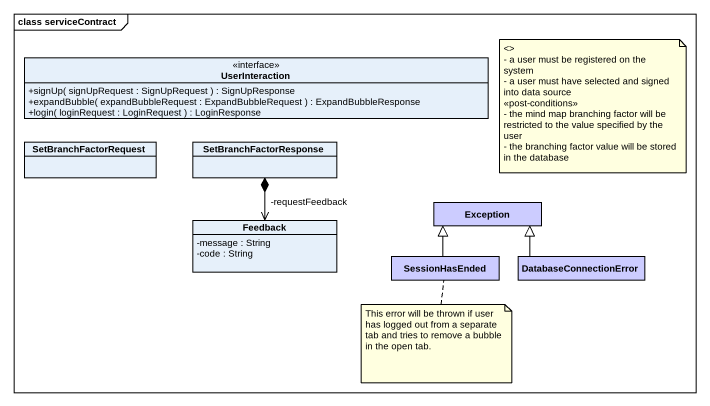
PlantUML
@startuml
mainframe class serviceContract
hide circle
hide empty members
skinparam classAttributeIconSize 0
interface UserInteraction {
  +signUp( signUpRequest : SignUpRequest ) : SignUpResponse
  +expandBubble( expandBubbleRequest : ExpandBubbleRequest ) : ExpandBubbleResponse
  +login( loginRequest : LoginRequest ) : LoginResponse
}
class SetBranchFactorRequest
class SetBranchFactorResponse
class Feedback {
  -message : String
  -code : String
}
class "Exception" as Exception_ #CCCCFF
class SessionHasEnded #CCCCFF
class DatabaseConnectionError #CCCCFF
SetBranchFactorResponse *--> "-requestFeedback" Feedback
SessionHasEnded -up-|> Exception_
DatabaseConnectionError -left-|> Exception_
note as N1
  <>
  - a user must be registered on the system
  - a user must have selected and signed into data source
  <<post-conditions>>
  - the mind map branching factor will be restricted to the value specified by the user
  - the branching factor value will be stored in the database
end note
note bottom of SessionHasEnded : This error will be thrown if user has logged out from a separate tab and tries to remove a bubble in the open tab.
@enduml
